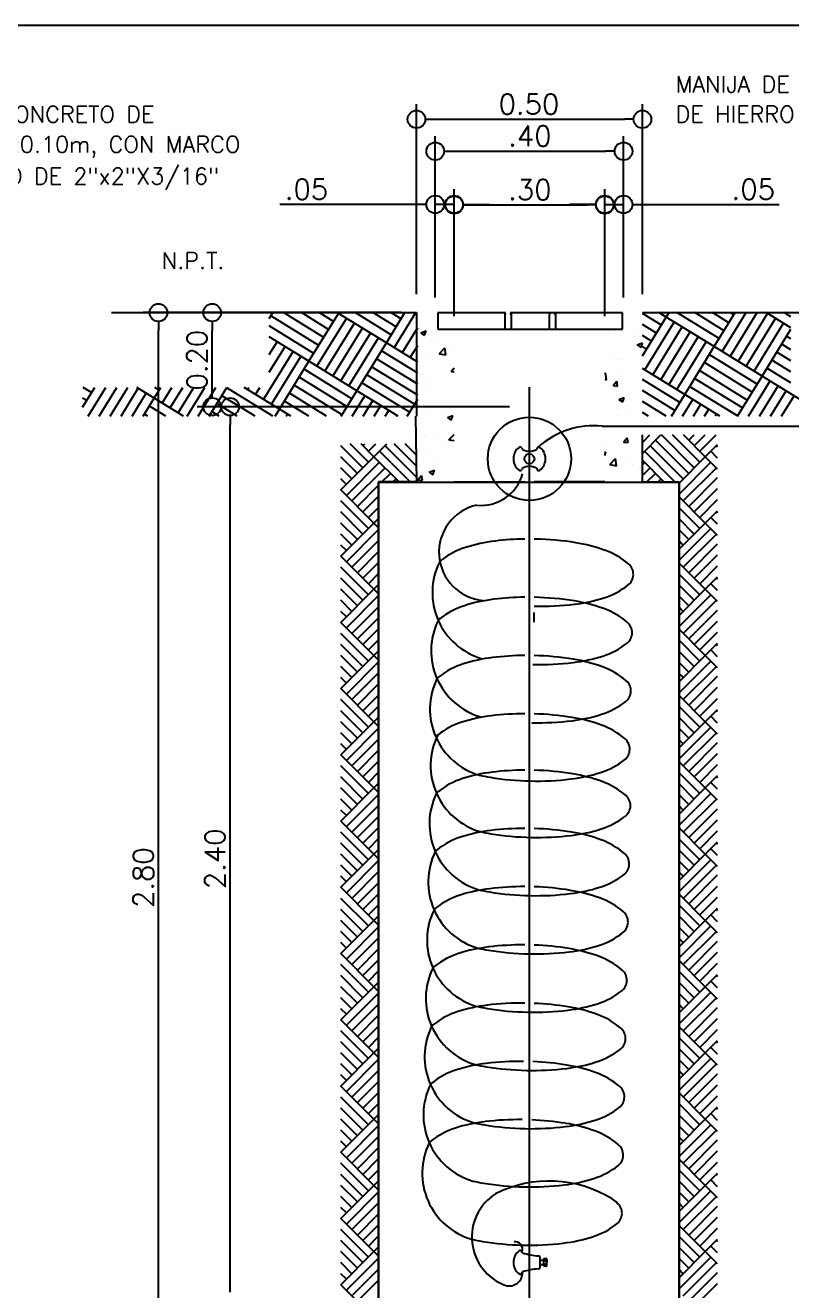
# Model space of a CAD drawing. Extents: x 876.5 to 905.5, y -313.4 to -291.
# Drawn here: x 890.74 to 893.78, y -305.86 to -300.85 of the extents above; entities that cross this region are included whole.
import ezdxf

# ---------------------------------------------------------------- set-up
doc = ezdxf.new("R2010")
doc.units = 0
doc.header["$LTSCALE"] = 0.01
doc.layers.get('0').update_dxf_attribs({"linetype": 'CONTINUOUS'})
doc.styles.add('ROMANS', font='romans.shx')
doc.styles.add('STYLE1', font='simplex.shx', dxfattribs={"height": 0.08})

msp = doc.modelspace()

# ---------------------------------------------------------------- linework, layer by layer
at = {"color": 7}
for p, q in [((887.6382, -300.8522), (899.9713, -300.8522)), ((892.2919, -301.9161), (892.2919, -301.1642)), ((893.1855, -301.9161), (893.1855, -301.1642)), ((892.3619, -301.2242), (893.1155, -301.2242)), ((892.3664, -301.9292), (892.3664, -301.2905)), ((893.111, -301.9292), (893.111, -301.2905)), ((892.4364, -301.3505), (893.041, -301.3505)), ((892.3664, -301.5029), (892.3664, -301.5011)), ((892.4409, -301.5029), (892.4409, -301.5011)), ((892.4409, -302.0036), (892.4409, -301.5029)), ((893.0366, -301.5029), (893.0366, -301.5011)), ((893.0366, -302.0036), (893.0366, -301.5029)), ((893.111, -301.5029), (893.111, -301.5011)), ((892.2964, -301.5611), (891.7513, -301.5611)), ((892.4409, -301.5611), (892.3664, -301.5611)), ((892.5109, -301.5611), (892.5809, -301.5611)), ((892.5109, -301.5629), (892.9666, -301.5629)), ((892.9666, -301.5611), (892.8966, -301.5611)), ((893.0366, -301.5611), (893.111, -301.5611)), ((893.181, -301.5611), (893.7261, -301.5611)), ((891.0862, -301.9892), (892.2919, -301.9892)), ((891.6479, -301.9892), (891.2114, -301.9892)), ((892.2319, -301.9892), (891.4242, -301.9892)), ((891.7095, -302.013), (891.7242, -301.9892)), ((891.9056, -302.1186), (891.7163, -302.0021)), ((891.9251, -302.0871), (891.766, -301.9892)), ((891.9445, -302.0555), (891.8367, -301.9892)), ((891.8668, -302.1818), (891.9834, -301.9924)), ((891.8984, -302.2012), (892.0149, -302.0118)), ((891.9639, -302.0239), (891.9074, -301.9892)), ((891.9834, -301.9924), (891.9781, -301.9892)), ((891.9834, -301.9924), (891.9853, -301.9892)), ((892.1728, -302.109), (891.9834, -301.9924)), ((892.1922, -302.0774), (892.0489, -301.9892)), ((892.2116, -302.0458), (892.1196, -301.9892)), ((892.1728, -302.109), (892.2465, -301.9892)), ((892.231, -302.0143), (892.1903, -301.9892)), ((892.2043, -302.1284), (892.29, -301.9892)), ((892.2919, -301.9892), (892.2919, -302.3987)), ((892.3763, -301.99), (892.3763, -302.0549)), ((892.6446, -301.99), (892.3763, -301.99)), ((892.6411, -301.99), (892.6411, -302.0549)), ((893.1062, -301.99), (892.6625, -301.99)), ((892.6659, -301.99), (892.6659, -302.0549)), ((892.8166, -301.99), (892.8166, -302.0549)), ((892.8414, -301.99), (892.8414, -302.0549)), ((893.1062, -302.0549), (893.1062, -301.99)), ((893.1855, -301.9892), (894.5304, -301.9892)), ((893.2606, -302.0386), (893.1855, -301.9924)), ((893.1855, -302.1607), (893.28, -302.0071)), ((893.195, -302.2159), (893.3116, -302.0265)), ((893.28, -302.0071), (893.251, -301.9892)), ((893.28, -302.0071), (893.291, -301.9892)), ((893.4694, -302.1236), (893.28, -302.0071)), ((893.4889, -302.0921), (893.3217, -301.9892)), ((893.5083, -302.0605), (893.3924, -301.9892)), ((893.5277, -302.0289), (893.4631, -301.9892)), ((893.4694, -302.1236), (893.5522, -301.9892)), ((893.501, -302.1431), (893.5957, -301.9892)), ((893.5326, -302.1625), (893.6392, -301.9892)), ((893.5471, -301.9974), (893.5338, -301.9892)), ((893.5641, -302.1819), (893.6807, -301.9925)), ((893.5957, -302.2013), (893.7123, -302.0119)), ((893.773, -302.0493), (893.6753, -301.9892)), ((893.773, -302.0058), (893.746, -301.9892)), ((891.2714, -306.3869), (891.2714, -302.0592)), ((891.4842, -302.2915), (891.4842, -302.0592)), ((891.8862, -302.1502), (891.7095, -302.0415)), ((891.9299, -302.2206), (892.0465, -302.0312)), ((891.9615, -302.2401), (892.0781, -302.0507)), ((891.993, -302.2595), (892.1096, -302.0701)), ((892.2359, -302.1478), (892.297, -302.0485)), ((892.3046, -302.0594), (892.3046, -302.0594)), ((892.3091, -302.0688), (892.3299, -302.0608)), ((892.3091, -302.0688), (892.3239, -302.0788)), ((892.3239, -302.0788), (892.3299, -302.0608)), ((892.3397, -302.0773), (892.3397, -302.0773)), ((892.3763, -302.0549), (893.1062, -302.0549)), ((893.0518, -302.0682), (893.0518, -302.0682)), ((893.0975, -302.074), (893.0975, -302.074)), ((893.1646, -302.0533), (893.1646, -302.0533)), ((893.2412, -302.0702), (893.1855, -302.0359)), ((893.2266, -302.2353), (893.3432, -302.0459)), ((893.2582, -302.2547), (893.3747, -302.0653)), ((893.6273, -302.2208), (893.7438, -302.0314)), ((893.6588, -302.2402), (893.773, -302.0548)), ((891.8668, -302.1818), (891.7095, -302.085)), ((891.7095, -302.1544), (891.7405, -302.1041)), ((891.7095, -302.2252), (891.7721, -302.1235)), ((892.0246, -302.2789), (892.1412, -302.0895)), ((892.0562, -302.2983), (892.1728, -302.109)), ((892.297, -302.1854), (892.1728, -302.109)), ((892.2674, -302.1672), (892.297, -302.1193)), ((892.3665, -302.0832), (892.3665, -302.0832)), ((892.3811, -302.1526), (892.4043, -302.1284)), ((892.4075, -302.1567), (892.4043, -302.1284)), ((892.4293, -302.1232), (892.4293, -302.1232)), ((893.1535, -302.0831), (893.1535, -302.0831)), ((893.1615, -302.1168), (893.1615, -302.1168)), ((893.1652, -302.1165), (893.1855, -302.1087)), ((893.1652, -302.1165), (893.18, -302.1265)), ((893.18, -302.1265), (893.1855, -302.1101)), ((893.2218, -302.1018), (893.1855, -302.0794)), ((893.2023, -302.1333), (893.1855, -302.123)), ((893.2897, -302.2742), (893.4063, -302.0848)), ((893.3213, -302.2936), (893.4379, -302.1042)), ((893.3529, -302.313), (893.4694, -302.1236)), ((893.6588, -302.2402), (893.4694, -302.1236)), ((893.773, -302.1364), (893.7365, -302.1139)), ((893.773, -302.0928), (893.756, -302.0824)), ((891.6871, -302.3323), (891.8037, -302.1429)), ((891.7187, -302.3517), (891.8352, -302.1623)), ((892.297, -302.2725), (892.1339, -302.1721)), ((892.297, -302.2289), (892.1533, -302.1405)), ((892.3008, -302.167), (892.3008, -302.167)), ((892.3361, -302.1764), (892.3361, -302.1764)), ((892.3811, -302.1526), (892.4075, -302.1567)), ((892.3874, -302.137), (892.3874, -302.137)), ((892.4136, -302.1522), (892.4136, -302.1522)), ((893.0653, -302.1501), (893.0653, -302.1501)), ((893.0862, -302.1708), (893.0862, -302.1708)), ((893.0939, -302.1732), (893.0939, -302.1732)), ((893.6394, -302.2718), (893.45, -302.1552)), ((893.773, -302.2234), (893.6977, -302.1771)), ((893.773, -302.1799), (893.7171, -302.1455)), ((891.7502, -302.3712), (891.8668, -302.1818)), ((892.0368, -302.3299), (891.8474, -302.2133)), ((892.0562, -302.2983), (891.8668, -302.1818)), ((892.297, -302.316), (892.1145, -302.2037)), ((892.4288, -302.222), (892.4409, -302.2075)), ((892.4288, -302.222), (892.4409, -302.223)), ((893.0366, -302.2306), (893.04, -302.227)), ((893.0433, -302.2553), (893.04, -302.227)), ((893.0936, -302.2172), (893.0936, -302.2172)), ((893.3529, -302.313), (893.1855, -302.21)), ((893.6005, -302.3349), (893.4112, -302.2183)), ((893.62, -302.3033), (893.4306, -302.1868)), ((893.773, -302.2669), (893.6783, -302.2086)), ((891.9979, -302.393), (891.8085, -302.2765)), ((892.0173, -302.3615), (891.8279, -302.2449)), ((892.265, -302.3834), (892.0756, -302.2668)), ((892.2844, -302.3518), (892.095, -302.2352)), ((892.3072, -302.2346), (892.3072, -302.2346)), ((892.3325, -302.2756), (892.3325, -302.2756)), ((892.3353, -302.2696), (892.3353, -302.2696)), ((893.0366, -302.2543), (893.0433, -302.2553)), ((893.0697, -302.278), (893.084, -302.2609)), ((893.0697, -302.278), (893.0875, -302.2796)), ((893.0875, -302.2796), (893.084, -302.2609)), ((893.0903, -302.2723), (893.0903, -302.2723)), ((893.1022, -302.2682), (893.1022, -302.2682)), ((893.3334, -302.3446), (893.1855, -302.2535)), ((893.5811, -302.3665), (893.3917, -302.2499)), ((893.5613, -302.3987), (893.6588, -302.2402)), ((893.6048, -302.3987), (893.6904, -302.2596)), ((893.6483, -302.3987), (893.722, -302.2791)), ((893.8482, -302.3568), (893.6588, -302.2402)), ((890.9716, -302.3633), (891.0196, -302.2853)), ((890.9877, -302.3371), (890.9716, -302.3272)), ((891.0072, -302.3055), (890.9743, -302.2853)), ((890.9934, -302.3987), (891.0631, -302.2853)), ((891.0369, -302.3987), (891.1067, -302.2853)), ((891.0804, -302.3987), (891.1502, -302.2853)), ((891.1239, -302.3987), (891.1917, -302.2886)), ((891.1675, -302.3987), (891.2233, -302.308)), ((891.2549, -302.3274), (891.1865, -302.2853)), ((891.211, -302.3987), (891.2549, -302.3274)), ((891.2549, -302.3274), (891.2808, -302.2853)), ((891.3707, -302.3987), (891.2549, -302.3274)), ((891.2743, -302.2959), (891.2572, -302.2853)), ((891.2864, -302.3469), (891.3243, -302.2853)), ((891.318, -302.3663), (891.3678, -302.2853)), ((891.3496, -302.3857), (891.4113, -302.2853)), ((891.3851, -302.3987), (891.4549, -302.2853)), ((891.4286, -302.3987), (891.4984, -302.2853)), ((891.4721, -302.3987), (891.5419, -302.2853)), ((891.6535, -302.3987), (891.522, -302.3177)), ((891.7243, -302.3987), (891.5414, -302.2862)), ((891.7502, -302.3712), (891.6108, -302.2853)), ((891.624, -302.2935), (891.629, -302.2853)), ((891.6555, -302.3129), (891.6725, -302.2853)), ((891.9364, -302.3987), (891.7891, -302.308)), ((891.9944, -302.3987), (892.0562, -302.2983)), ((892.0379, -302.3987), (892.0877, -302.3178)), ((892.2192, -302.3987), (892.0562, -302.2983)), ((892.7387, -306.0138), (892.7387, -302.2836)), ((893.0927, -302.3325), (893.1136, -302.3244)), ((893.1075, -302.3424), (893.1136, -302.3244)), ((893.314, -302.3762), (893.1855, -302.2971)), ((893.3001, -302.3987), (893.3529, -302.313)), ((893.4921, -302.3987), (893.3529, -302.313)), ((893.5617, -302.398), (893.3723, -302.2815)), ((893.6918, -302.3987), (893.7535, -302.2985)), ((893.7354, -302.3987), (893.7851, -302.3179)), ((891.3, -302.3987), (891.2354, -302.359)), ((891.4948, -302.3615), (891.4242, -302.3615)), ((892.6601, -302.3615), (891.4948, -302.3615)), ((891.5828, -302.3987), (891.5025, -302.3493)), ((891.7333, -302.3987), (891.7502, -302.3712)), ((891.795, -302.3987), (891.7502, -302.3712)), ((891.8657, -302.3987), (891.7696, -302.3396)), ((892.0815, -302.3987), (892.1193, -302.3372)), ((892.125, -302.3987), (892.1509, -302.3566)), ((892.1685, -302.3987), (892.1824, -302.3761)), ((892.2555, -302.3987), (892.297, -302.3314)), ((892.3289, -302.3747), (892.3289, -302.3747)), ((892.3988, -302.3364), (892.3988, -302.3364)), ((893.0867, -302.3715), (893.0867, -302.3715)), ((893.0927, -302.3325), (893.1075, -302.3424)), ((893.2799, -302.3987), (893.1855, -302.3406)), ((893.3436, -302.3987), (893.3844, -302.3325)), ((893.3872, -302.3987), (893.416, -302.3519)), ((893.4307, -302.3987), (893.4476, -302.3713)), ((891.2293, -302.3987), (891.216, -302.3906)), ((891.5121, -302.3987), (891.4831, -302.3809)), ((891.7768, -302.3987), (891.7818, -302.3906)), ((892.212, -302.3987), (892.214, -302.3955)), ((892.2885, -302.3987), (892.2919, -302.6593)), ((892.312, -302.4268), (892.312, -302.4268)), ((892.4082, -302.3935), (892.4082, -302.3935)), ((892.4144, -302.4047), (892.4353, -302.3967)), ((892.4144, -302.4047), (892.4292, -302.4147)), ((892.4292, -302.4147), (892.4352, -302.3967)), ((893.0813, -302.3949), (893.0813, -302.3949)), ((893.1176, -302.381), (893.1176, -302.381)), ((893.2092, -302.3987), (893.1855, -302.3841)), ((893.4742, -302.3987), (893.4791, -302.3907)), ((891.5548, -305.8657), (891.5548, -302.4315)), ((892.3252, -302.4739), (892.3252, -302.4739)), ((892.4205, -302.492), (892.4409, -302.4709)), ((893.0264, -302.4381), (895.2232, -302.4381)), ((893.1855, -302.6593), (893.1855, -302.4732)), ((893.1855, -302.5463), (893.2586, -302.4732)), ((893.1855, -302.5026), (893.2149, -302.4732)), ((893.3906, -302.6033), (893.2605, -302.4732)), ((893.4125, -302.5814), (893.3042, -302.4732)), ((893.4343, -302.5596), (893.3479, -302.4732)), ((893.3688, -302.4941), (893.3897, -302.4732)), ((893.3906, -302.5159), (893.4334, -302.4732)), ((893.4125, -302.5378), (893.477, -302.4732)), ((892.0802, -302.6033), (891.9928, -302.5159)), ((892.102, -302.5814), (892.0291, -302.5085)), ((892.1238, -302.5596), (892.0727, -302.5085)), ((892.0802, -302.5159), (892.0876, -302.5085)), ((892.102, -302.5378), (892.1313, -302.5085)), ((892.1238, -302.5596), (892.1749, -302.5085)), ((892.2919, -302.6403), (892.1675, -302.5159)), ((892.2919, -302.5967), (892.2038, -302.5085)), ((892.2919, -302.553), (892.2475, -302.5085)), ((892.2919, -302.5093), (892.2911, -302.5085)), ((892.3667, -302.4798), (892.3667, -302.4798)), ((892.3865, -302.5142), (892.3865, -302.5142)), ((892.4205, -302.492), (892.4409, -302.4952)), ((892.7086, -302.5249), (892.7113, -302.5303)), ((892.7688, -302.5249), (892.7661, -302.5303)), ((893.0393, -302.4984), (893.0393, -302.4984)), ((893.111, -302.5021), (893.1253, -302.485)), ((893.111, -302.5021), (893.1288, -302.5036)), ((893.1138, -302.4886), (893.1138, -302.4886)), ((893.1288, -302.5036), (893.1253, -302.485)), ((893.3469, -302.647), (893.2159, -302.5159)), ((893.3688, -302.6251), (893.2377, -302.4941)), ((893.4343, -302.5596), (893.4831, -302.5108)), ((893.4831, -302.521), (893.478, -302.5159)), ((892.0583, -302.6251), (891.9928, -302.5596)), ((891.9928, -302.6906), (892.1238, -302.5596)), ((892.2236, -302.6593), (892.1238, -302.5596)), ((892.2673, -302.6593), (892.1457, -302.5378)), ((892.3216, -302.573), (892.3216, -302.573)), ((892.3489, -302.5449), (892.3489, -302.5449)), ((893.0366, -302.5422), (893.0411, -302.5404)), ((893.0366, -302.5539), (893.0411, -302.5404)), ((893.0563, -302.5906), (893.0795, -302.5665)), ((893.0794, -302.5698), (893.0794, -302.5698)), ((893.0828, -302.5947), (893.0795, -302.5665)), ((893.1439, -302.5785), (893.1439, -302.5785)), ((893.272, -302.6594), (893.1855, -302.5729)), ((893.3157, -302.6594), (893.1941, -302.5378)), ((893.3306, -302.6633), (893.4343, -302.5596)), ((893.4831, -302.6084), (893.4343, -302.5596)), ((893.4831, -302.5647), (893.4561, -302.5378)), ((892.0365, -302.647), (891.9928, -302.6033)), ((892.0146, -302.7125), (892.1457, -302.5814)), ((892.0365, -302.7343), (892.1675, -302.6033)), ((892.1551, -302.6593), (892.1894, -302.6251)), ((892.3419, -302.6206), (892.3628, -302.6126)), ((892.3419, -302.6206), (892.3567, -302.6306)), ((892.3567, -302.6306), (892.3628, -302.6126)), ((892.3629, -302.5875), (892.3629, -302.5875)), ((892.7113, -302.6047), (892.7086, -302.6101)), ((892.7661, -302.6047), (892.7688, -302.6101)), ((893.0563, -302.5906), (893.0828, -302.5947)), ((893.0927, -302.5943), (893.0927, -302.5943)), ((893.1483, -302.5913), (893.1483, -302.5913)), ((893.1855, -302.59), (893.1941, -302.5814)), ((893.1855, -302.6337), (893.2159, -302.6033)), ((893.2035, -302.6593), (893.2377, -302.6251)), ((893.3306, -302.707), (893.4561, -302.5814)), ((893.3469, -302.7343), (893.478, -302.6033)), ((892.0146, -302.6688), (891.9928, -302.647)), ((892.0583, -302.7562), (892.1423, -302.6722)), ((892.1423, -302.6593), (892.1423, -306.4569)), ((892.2919, -302.6593), (892.1423, -302.6593)), ((892.1423, -306.4569), (892.1423, -302.6594)), ((892.1423, -302.6594), (893.3306, -302.6594)), ((892.1988, -302.6593), (892.2112, -302.647)), ((892.2862, -302.6593), (892.2919, -302.6536)), ((892.2978, -302.6514), (892.3121, -302.6342)), ((892.2978, -302.6514), (892.3156, -302.6529)), ((892.3156, -302.6529), (892.3121, -302.6342)), ((892.4409, -302.6593), (892.7201, -302.6593)), ((893.0366, -302.6593), (892.7573, -302.6593)), ((893.3306, -302.6594), (893.1855, -302.6593)), ((893.2472, -302.6594), (893.2596, -302.647)), ((893.3306, -306.4569), (893.3306, -302.6594)), ((893.3306, -302.6594), (893.3306, -306.4569)), ((893.3688, -302.7562), (893.4831, -302.6418)), ((891.9928, -302.6906), (891.9928, -302.6906)), ((892.1238, -302.8217), (891.9928, -302.6906)), ((891.9928, -302.6906), (891.9928, -302.6906)), ((892.0802, -302.778), (892.1423, -302.7159)), ((893.4343, -302.8217), (893.3306, -302.718)), ((893.3906, -302.778), (893.4831, -302.6855)), ((893.4125, -302.7998), (893.4831, -302.7292)), ((892.102, -302.8435), (891.9928, -302.7343)), ((892.0802, -302.8654), (891.9928, -302.778)), ((892.102, -302.7998), (892.1423, -302.7596)), ((893.4125, -302.8435), (893.3306, -302.7617)), ((893.4343, -302.8217), (893.4831, -302.7729)), ((893.4831, -302.7831), (893.478, -302.778)), ((892.0583, -302.8872), (891.9928, -302.8217)), ((891.9928, -302.9527), (892.1238, -302.8217)), ((892.1238, -302.8217), (892.1423, -302.8032)), ((892.1423, -302.8401), (892.1238, -302.8217)), ((893.3906, -302.8654), (893.3306, -302.8053)), ((893.3306, -302.9254), (893.4343, -302.8217)), ((893.4831, -302.8705), (893.4343, -302.8217)), ((893.4831, -302.8268), (893.4561, -302.7998)), ((892.0365, -302.9091), (891.9928, -302.8654)), ((892.0146, -302.9746), (892.1423, -302.8469)), ((893.3306, -302.9691), (893.4561, -302.8435)), ((893.3688, -302.8872), (893.3306, -302.849)), ((893.3469, -302.9964), (893.478, -302.8654)), ((892.0146, -302.9309), (891.9928, -302.909)), ((892.0365, -302.9964), (892.1423, -302.8906)), ((893.3469, -302.9091), (893.3306, -302.8927)), ((893.3688, -303.0183), (893.4831, -302.9039)), ((891.9928, -302.9527), (891.9928, -302.9527)), ((892.1238, -303.0838), (891.9928, -302.9527)), ((891.9928, -302.9527), (891.9928, -302.9527)), ((892.0583, -303.0183), (892.1423, -302.9343)), ((892.0802, -303.0401), (892.1423, -302.978)), ((893.4343, -303.0838), (893.3306, -302.9801)), ((893.3906, -303.0401), (893.4831, -302.9476)), ((892.102, -303.1056), (891.9928, -302.9964)), ((892.102, -303.0619), (892.1423, -303.0217)), ((893.4125, -303.1056), (893.3306, -303.0237)), ((893.4125, -303.0619), (893.4831, -302.9913)), ((892.0802, -303.1275), (891.9928, -303.0401)), ((892.1238, -303.0838), (892.1423, -303.0653)), ((893.3906, -303.1275), (893.3306, -303.0674)), ((893.4343, -303.0838), (893.4831, -303.035)), ((893.4831, -303.0889), (893.4561, -303.0619)), ((893.4831, -303.0452), (893.478, -303.0401)), ((892.0583, -303.1493), (891.9928, -303.0838)), ((891.9928, -303.2148), (892.1238, -303.0838)), ((892.0365, -303.1711), (891.9928, -303.1275)), ((892.0146, -303.2367), (892.1423, -303.109)), ((892.1423, -303.1022), (892.1238, -303.0838)), ((893.3306, -303.1875), (893.4343, -303.0838)), ((893.3306, -303.2312), (893.4561, -303.1056)), ((893.3688, -303.1493), (893.3306, -303.1111)), ((893.3469, -303.2585), (893.478, -303.1275)), ((893.4831, -303.1326), (893.4343, -303.0838)), ((892.0146, -303.193), (891.9928, -303.1711)), ((892.0365, -303.2585), (892.1423, -303.1527)), ((892.7573, -303.2134), (892.7573, -303.1762)), ((893.3469, -303.1711), (893.3306, -303.1548)), ((893.3688, -303.2804), (893.4831, -303.166)), ((891.9928, -303.2148), (891.9928, -303.2148)), ((892.1238, -303.3459), (891.9928, -303.2148)), ((891.9928, -303.2148), (891.9928, -303.2148)), ((892.0583, -303.2804), (892.1423, -303.1964)), ((893.3906, -303.3022), (893.4831, -303.2097)), ((892.102, -303.3677), (891.9928, -303.2585)), ((892.0802, -303.3022), (892.1423, -303.2401)), ((893.4343, -303.3459), (893.3306, -303.2422)), ((893.4125, -303.324), (893.4831, -303.2534)), ((892.0802, -303.3896), (891.9928, -303.3022)), ((892.102, -303.324), (892.1423, -303.2838)), ((892.1238, -303.3459), (892.1423, -303.3274)), ((893.4125, -303.3677), (893.3306, -303.2858)), ((893.3906, -303.3896), (893.3306, -303.3295)), ((893.4343, -303.3459), (893.4831, -303.2971)), ((893.4831, -303.351), (893.4561, -303.324)), ((893.4831, -303.3073), (893.478, -303.3022)), ((892.0583, -303.4114), (891.9928, -303.3459)), ((891.9928, -303.4769), (892.1238, -303.3459)), ((892.0146, -303.4988), (892.1423, -303.3711)), ((892.1423, -303.3643), (892.1238, -303.3459)), ((893.3306, -303.4496), (893.4343, -303.3459)), ((893.3306, -303.4933), (893.4561, -303.3677)), ((893.3688, -303.4114), (893.3306, -303.3732)), ((893.4831, -303.3947), (893.4343, -303.3459)), ((892.0365, -303.4332), (891.9928, -303.3896)), ((892.0365, -303.5206), (892.1423, -303.4148)), ((893.3469, -303.4332), (893.3306, -303.4169)), ((893.3469, -303.5206), (893.478, -303.3896)), ((893.3688, -303.5424), (893.4831, -303.4281)), ((892.0146, -303.4551), (891.9928, -303.4332)), ((891.9928, -303.4769), (891.9928, -303.4769)), ((892.1238, -303.608), (891.9928, -303.4769)), ((891.9928, -303.4769), (891.9928, -303.4769)), ((892.0583, -303.5424), (892.1423, -303.4585)), ((893.3906, -303.5643), (893.4831, -303.4718)), ((892.102, -303.6298), (891.9928, -303.5206)), ((892.0802, -303.5643), (892.1423, -303.5022)), ((893.4343, -303.608), (893.3306, -303.5042)), ((893.4125, -303.5861), (893.4831, -303.5155)), ((892.0802, -303.6516), (891.9928, -303.5643)), ((892.102, -303.5861), (892.1423, -303.5458)), ((893.4125, -303.6298), (893.3306, -303.5479)), ((893.4343, -303.608), (893.4831, -303.5592)), ((893.4831, -303.5694), (893.478, -303.5643)), ((892.0583, -303.6735), (891.9928, -303.608)), ((891.9928, -303.739), (892.1238, -303.608)), ((892.1238, -303.608), (892.1423, -303.5895)), ((892.1423, -303.6264), (892.1238, -303.608)), ((893.3906, -303.6516), (893.3306, -303.5916)), ((893.3306, -303.7117), (893.4343, -303.608)), ((893.3306, -303.7554), (893.4561, -303.6298)), ((893.4831, -303.6568), (893.4343, -303.608)), ((893.4831, -303.6131), (893.4561, -303.5861)), ((892.0365, -303.6953), (891.9928, -303.6516)), ((892.0146, -303.7609), (892.1423, -303.6332)), ((892.0365, -303.7827), (892.1423, -303.6769)), ((893.3688, -303.6735), (893.3306, -303.6353)), ((893.3469, -303.6953), (893.3306, -303.679)), ((893.3469, -303.7827), (893.478, -303.6516)), ((892.0146, -303.7172), (891.9928, -303.6953)), ((892.0583, -303.8045), (892.1423, -303.7206)), ((893.3688, -303.8045), (893.4831, -303.6902)), ((891.9928, -303.739), (891.9928, -303.739)), ((892.1238, -303.8701), (891.9928, -303.739)), ((891.9928, -303.739), (891.9928, -303.739)), ((892.0802, -303.8264), (892.1423, -303.7643)), ((893.4343, -303.8701), (893.3306, -303.7663)), ((893.3906, -303.8264), (893.4831, -303.7339)), ((893.4125, -303.8482), (893.4831, -303.7776)), ((892.102, -303.8919), (891.9928, -303.7827)), ((892.0802, -303.9137), (891.9928, -303.8264)), ((892.102, -303.8482), (892.1423, -303.8079)), ((893.4125, -303.8919), (893.3306, -303.81)), ((893.4343, -303.8701), (893.4831, -303.8212)), ((893.4831, -303.8315), (893.478, -303.8264)), ((892.0583, -303.9356), (891.9928, -303.8701)), ((891.9928, -304.0011), (892.1238, -303.8701)), ((892.1238, -303.8701), (892.1423, -303.8516)), ((892.1423, -303.8885), (892.1238, -303.8701)), ((893.3906, -303.9137), (893.3306, -303.8537)), ((893.3306, -303.9738), (893.4343, -303.8701)), ((893.4831, -303.9189), (893.4343, -303.8701)), ((893.4831, -303.8752), (893.4561, -303.8482)), ((892.0365, -303.9574), (891.9928, -303.9137)), ((892.0146, -304.0229), (892.1423, -303.8953)), ((893.3306, -304.0175), (893.4561, -303.8919)), ((893.3688, -303.9356), (893.3306, -303.8974)), ((893.3469, -304.0448), (893.478, -303.9137)), ((892.0146, -303.9793), (891.9928, -303.9574)), ((892.0365, -304.0448), (892.1423, -303.939)), ((893.3469, -303.9574), (893.3306, -303.9411)), ((893.3688, -304.0666), (893.4831, -303.9523)), ((891.9928, -304.0011), (891.9928, -304.0011)), ((892.1238, -304.1322), (891.9928, -304.0011)), ((891.9928, -304.0011), (891.9928, -304.0011)), ((892.0583, -304.0666), (892.1423, -303.9827)), ((892.0802, -304.0885), (892.1423, -304.0263)), ((893.4343, -304.1322), (893.3306, -304.0284)), ((893.3906, -304.0885), (893.4831, -303.996)), ((892.102, -304.154), (891.9928, -304.0448)), ((892.102, -304.1103), (892.1423, -304.07)), ((893.4125, -304.154), (893.3306, -304.0721)), ((893.4125, -304.1103), (893.4831, -304.0397)), ((892.0802, -304.1758), (891.9928, -304.0885)), ((892.1238, -304.1322), (892.1423, -304.1137)), ((893.3906, -304.1758), (893.3306, -304.1158)), ((893.4343, -304.1322), (893.4831, -304.0833)), ((893.4831, -304.1373), (893.4561, -304.1103)), ((893.4831, -304.0936), (893.478, -304.0885)), ((892.0583, -304.1977), (891.9928, -304.1321)), ((891.9928, -304.2632), (892.1238, -304.1322)), ((892.0365, -304.2195), (891.9928, -304.1758)), ((892.0146, -304.285), (892.1423, -304.1574)), ((892.1423, -304.1506), (892.1238, -304.1322)), ((893.3306, -304.2359), (893.4343, -304.1322)), ((893.3306, -304.2796), (893.4561, -304.154)), ((893.3688, -304.1977), (893.3306, -304.1595)), ((893.3469, -304.3069), (893.478, -304.1758)), ((893.4831, -304.181), (893.4343, -304.1322)), ((892.0146, -304.2414), (891.9928, -304.2195)), ((892.0365, -304.3069), (892.1423, -304.2011)), ((893.3469, -304.2195), (893.3306, -304.2032)), ((893.3688, -304.3287), (893.4831, -304.2144)), ((891.9928, -304.2632), (891.9928, -304.2632)), ((892.1238, -304.3942), (891.9928, -304.2632)), ((891.9928, -304.2632), (891.9928, -304.2632)), ((892.0583, -304.3287), (892.1423, -304.2448)), ((893.3906, -304.3506), (893.4831, -304.2581)), ((892.102, -304.4161), (891.9928, -304.3069)), ((892.0802, -304.3506), (892.1423, -304.2884)), ((893.4343, -304.3942), (893.3306, -304.2905)), ((893.4125, -304.3724), (893.4831, -304.3018)), ((892.0802, -304.4379), (891.9928, -304.3506)), ((892.102, -304.3724), (892.1423, -304.3321)), ((892.1238, -304.3942), (892.1423, -304.3758)), ((893.4125, -304.4161), (893.3306, -304.3342)), ((893.3906, -304.4379), (893.3306, -304.3779)), ((893.4343, -304.3942), (893.4831, -304.3454)), ((893.4831, -304.3994), (893.4561, -304.3724)), ((893.4831, -304.3557), (893.478, -304.3506)), ((892.0583, -304.4598), (891.9928, -304.3942)), ((891.9928, -304.5253), (892.1238, -304.3942)), ((892.0146, -304.5471), (892.1423, -304.4195)), ((892.1423, -304.4127), (892.1238, -304.3942)), ((893.3306, -304.498), (893.4343, -304.3942)), ((893.3306, -304.5416), (893.4561, -304.4161)), ((893.3688, -304.4598), (893.3306, -304.4216)), ((893.4831, -304.4431), (893.4343, -304.3942)), ((892.0365, -304.4816), (891.9928, -304.4379)), ((892.0146, -304.5035), (891.9928, -304.4816)), ((892.0365, -304.569), (892.1423, -304.4632)), ((893.3469, -304.4816), (893.3306, -304.4653)), ((893.3469, -304.569), (893.478, -304.4379)), ((893.3688, -304.5908), (893.4831, -304.4765)), ((891.9928, -304.5253), (891.9928, -304.5253)), ((892.1238, -304.6563), (891.9928, -304.5253)), ((891.9928, -304.5253), (891.9928, -304.5253)), ((892.0583, -304.5908), (892.1423, -304.5069)), ((893.3906, -304.6127), (893.4831, -304.5202)), ((892.102, -304.6782), (891.9928, -304.569)), ((892.0802, -304.6127), (892.1423, -304.5505)), ((893.4343, -304.6563), (893.3306, -304.5526)), ((893.4125, -304.6345), (893.4831, -304.5638)), ((892.0802, -304.7), (891.9928, -304.6127)), ((892.102, -304.6345), (892.1423, -304.5942)), ((893.4125, -304.6782), (893.3306, -304.5963)), ((893.4343, -304.6563), (893.4831, -304.6075)), ((893.4831, -304.6178), (893.478, -304.6127)), ((892.0583, -304.7219), (891.9928, -304.6563)), ((891.9928, -304.7874), (892.1238, -304.6563)), ((892.0146, -304.8092), (892.1423, -304.6816)), ((892.1238, -304.6563), (892.1423, -304.6379)), ((892.1423, -304.6748), (892.1238, -304.6563)), ((893.3906, -304.7), (893.3306, -304.64)), ((893.3306, -304.7601), (893.4343, -304.6563)), ((893.3306, -304.8037), (893.4561, -304.6782)), ((893.4831, -304.7052), (893.4343, -304.6563)), ((893.4831, -304.6615), (893.4561, -304.6345)), ((892.0365, -304.7437), (891.9928, -304.7)), ((892.0365, -304.8311), (892.1423, -304.7253)), ((893.3688, -304.7219), (893.3306, -304.6837)), ((893.3469, -304.7437), (893.3306, -304.7274)), ((893.3469, -304.8311), (893.478, -304.7)), ((892.0146, -304.7655), (891.9928, -304.7437)), ((892.0583, -304.8529), (892.1423, -304.7689)), ((893.3688, -304.8529), (893.4831, -304.7386)), ((893.3906, -304.8748), (893.4831, -304.7823)), ((891.9928, -304.7874), (891.9928, -304.7874)), ((892.1238, -304.9184), (891.9928, -304.7874)), ((891.9928, -304.7874), (891.9928, -304.7874)), ((892.102, -304.9403), (891.9928, -304.8311)), ((892.0802, -304.8748), (892.1423, -304.8126)), ((893.4343, -304.9184), (893.3306, -304.8147)), ((893.4125, -304.8966), (893.4831, -304.8259)), ((892.0802, -304.9621), (891.9928, -304.8747)), ((892.102, -304.8966), (892.1423, -304.8563)), ((893.4125, -304.9403), (893.3306, -304.8584)), ((893.4343, -304.9184), (893.4831, -304.8696)), ((893.4831, -304.8799), (893.478, -304.8748)), ((892.0583, -304.984), (891.9928, -304.9184)), ((891.9928, -305.0495), (892.1238, -304.9184)), ((892.1238, -304.9184), (892.1423, -304.9)), ((892.1423, -304.9369), (892.1238, -304.9184)), ((893.3906, -304.9621), (893.3306, -304.9021)), ((893.3306, -305.0222), (893.4343, -304.9184)), ((893.4831, -304.9672), (893.4343, -304.9184)), ((893.4831, -304.9236), (893.4561, -304.8966)), ((892.0365, -305.0058), (891.9928, -304.9621)), ((892.0146, -305.0713), (892.1423, -304.9437)), ((893.3306, -305.0658), (893.4561, -304.9403)), ((893.3688, -304.984), (893.3306, -304.9458)), ((893.3469, -305.0932), (893.478, -304.9621)), ((892.0146, -305.0276), (891.9928, -305.0058)), ((892.0365, -305.0932), (892.1423, -304.9874)), ((892.0583, -305.115), (892.1423, -305.031)), ((893.3469, -305.0058), (893.3306, -304.9894)), ((893.3688, -305.115), (893.4831, -305.0007)), ((891.9928, -305.0495), (891.9928, -305.0495)), ((892.1238, -305.1805), (891.9928, -305.0495)), ((891.9928, -305.0495), (891.9928, -305.0495)), ((892.0802, -305.1368), (892.1423, -305.0747)), ((893.4343, -305.1805), (893.3306, -305.0768)), ((893.3906, -305.1368), (893.4831, -305.0443)), ((892.102, -305.2024), (891.9928, -305.0932)), ((892.102, -305.1587), (892.1423, -305.1184)), ((893.4125, -305.2024), (893.3306, -305.1205)), ((893.4125, -305.1587), (893.4831, -305.088)), ((893.4343, -305.1805), (893.4831, -305.1317)), ((892.0802, -305.2242), (891.9928, -305.1368)), ((892.0583, -305.2461), (891.9928, -305.1805)), ((891.9928, -305.3116), (892.1238, -305.1805)), ((892.1238, -305.1805), (892.1423, -305.1621)), ((892.1423, -305.199), (892.1238, -305.1805)), ((893.3906, -305.2242), (893.3306, -305.1642)), ((893.3306, -305.2842), (893.4343, -305.1805)), ((893.4831, -305.2293), (893.4343, -305.1805)), ((893.4831, -305.1857), (893.4561, -305.1587)), ((893.4831, -305.142), (893.478, -305.1368)), ((892.0365, -305.2679), (891.9928, -305.2242)), ((892.0146, -305.3334), (892.1423, -305.2058)), ((893.3306, -305.3279), (893.4561, -305.2024)), ((893.3688, -305.2461), (893.3306, -305.2079)), ((893.3469, -305.3553), (893.478, -305.2242)), ((892.0146, -305.2897), (891.9928, -305.2679)), ((892.0365, -305.3553), (892.1423, -305.2495)), ((893.3469, -305.2679), (893.3306, -305.2515)), ((893.3688, -305.3771), (893.4831, -305.2628)), ((891.9928, -305.3116), (891.9928, -305.3116)), ((892.1238, -305.4426), (891.9928, -305.3116)), ((891.9928, -305.3116), (891.9928, -305.3116)), ((892.0583, -305.3771), (892.1423, -305.2931)), ((893.3906, -305.3989), (893.4831, -305.3064)), ((892.102, -305.4645), (891.9928, -305.3553)), ((892.0802, -305.3989), (892.1423, -305.3368)), ((892.102, -305.4208), (892.1423, -305.3805)), ((893.4343, -305.4426), (893.3306, -305.3389)), ((893.4125, -305.4645), (893.3306, -305.3826)), ((893.4125, -305.4208), (893.4831, -305.3501)), ((892.0802, -305.4863), (891.9928, -305.3989)), ((892.1238, -305.4426), (892.1423, -305.4242)), ((893.3906, -305.4863), (893.3306, -305.4263)), ((893.4343, -305.4426), (893.4831, -305.3938)), ((893.4831, -305.4478), (893.4561, -305.4208)), ((893.4831, -305.4041), (893.478, -305.3989)), ((892.0583, -305.5081), (891.9928, -305.4426)), ((891.9928, -305.5737), (892.1238, -305.4426)), ((892.0146, -305.5955), (892.1423, -305.4679)), ((892.1423, -305.4611), (892.1238, -305.4426)), ((893.3306, -305.5463), (893.4343, -305.4426)), ((893.3306, -305.59), (893.4561, -305.4645)), ((893.3688, -305.5081), (893.3306, -305.47)), ((893.4831, -305.4914), (893.4343, -305.4426)), ((892.0365, -305.53), (891.9928, -305.4863)), ((892.0146, -305.5518), (891.9928, -305.53)), ((892.0365, -305.6174), (892.1423, -305.5115)), ((893.3469, -305.53), (893.3306, -305.5136)), ((893.3469, -305.6174), (893.478, -305.4863)), ((893.3688, -305.6392), (893.4831, -305.5249)), ((891.9928, -305.5737), (891.9928, -305.5737)), ((892.1238, -305.7047), (891.9928, -305.5737)), ((891.9928, -305.5737), (891.9928, -305.5737)), ((892.0583, -305.6392), (892.1423, -305.5552)), ((893.3906, -305.661), (893.4831, -305.5685)), ((892.102, -305.7266), (891.9928, -305.6173)), ((892.0802, -305.661), (892.1423, -305.5989)), ((893.4343, -305.7047), (893.3306, -305.601)), ((893.4125, -305.6829), (893.4831, -305.6122)), ((892.0802, -305.7484), (891.9928, -305.661)), ((892.102, -305.6829), (892.1423, -305.6426)), ((893.4125, -305.7266), (893.3306, -305.6447)), ((893.4343, -305.7047), (893.4831, -305.6559)), ((893.4831, -305.7098), (893.4561, -305.6829)), ((893.4831, -305.6662), (893.478, -305.661)), ((892.0583, -305.7702), (891.9928, -305.7047)), ((891.9928, -305.8358), (892.1238, -305.7047)), ((892.0146, -305.8576), (892.1423, -305.73)), ((892.1238, -305.7047), (892.1423, -305.6863)), ((892.1423, -305.7232), (892.1238, -305.7047)), ((892.7113, -305.7101), (892.7086, -305.7047)), ((892.7811, -305.7473), (892.7811, -305.7293)), ((892.795, -305.7473), (892.795, -305.7323)), ((892.795, -305.7323), (892.8042, -305.7323)), ((893.3906, -305.7484), (893.3306, -305.6884)), ((893.3306, -305.8084), (893.4343, -305.7047)), ((893.3306, -305.8521), (893.4561, -305.7266)), ((893.3688, -305.7702), (893.3306, -305.732)), ((893.4831, -305.7535), (893.4343, -305.7047)), ((892.0365, -305.7921), (891.9928, -305.7484)), ((892.0365, -305.8794), (892.1423, -305.7736)), ((892.7811, -305.7653), (892.7811, -305.7473)), ((892.7812, -305.7389), (892.795, -305.7389)), ((892.7812, -305.7389), (892.795, -305.7389)), ((892.7812, -305.7557), (892.795, -305.7557)), ((892.7812, -305.7557), (892.795, -305.7557)), ((892.795, -305.7402), (892.8037, -305.7402)), ((892.795, -305.7623), (892.795, -305.7473)), ((892.795, -305.7544), (892.8037, -305.7544)), ((892.8042, -305.7623), (892.795, -305.7623)), ((892.8079, -305.7362), (892.8079, -305.7473)), ((892.8079, -305.7362), (892.8079, -305.7473)), ((892.8079, -305.7584), (892.8079, -305.7473)), ((892.8079, -305.7584), (892.8079, -305.7473)), ((893.3469, -305.7921), (893.3306, -305.7757)), ((893.3469, -305.8794), (893.478, -305.7484)), ((892.0146, -305.8139), (891.9928, -305.7921)), ((892.0583, -305.9013), (892.1423, -305.8173)), ((892.7086, -305.7899), (892.7113, -305.7845)), ((893.3688, -305.9013), (893.4831, -305.7869)), ((893.3906, -305.9231), (893.4831, -305.8306)), ((891.9928, -305.8358), (891.9928, -305.8358)), ((892.1238, -305.9668), (891.9928, -305.8358)), ((891.9928, -305.8358), (891.9928, -305.8358))]:
    msp.add_line(p, q, dxfattribs=at)
at = {"color": 7, "lineweight": -2}
for p, q in [((892.3269, -301.2242), (892.3619, -301.2242)), ((893.1505, -301.2242), (893.1155, -301.2242)), ((892.4014, -301.3505), (892.4364, -301.3505)), ((893.076, -301.3505), (893.041, -301.3505)), ((892.3314, -301.5611), (892.2964, -301.5611)), ((892.4759, -301.5611), (892.5109, -301.5611)), ((892.4759, -301.5629), (892.5109, -301.5629)), ((893.0016, -301.5611), (892.9666, -301.5611)), ((893.0016, -301.5629), (892.9666, -301.5629)), ((893.146, -301.5611), (893.181, -301.5611)), ((891.2714, -302.0242), (891.2714, -302.0592)), ((891.4842, -302.0242), (891.4842, -302.0592)), ((891.4842, -302.3265), (891.4842, -302.2915)), ((891.5548, -302.3965), (891.5548, -302.4315))]:
    msp.add_line(p, q, dxfattribs=at)
for centre in [(892.2919, -301.2242), (893.1855, -301.2242), (892.3664, -301.3505), (893.111, -301.3505), (892.3664, -301.5611), (892.4409, -301.5611), (892.4409, -301.5629), (893.0366, -301.5611), (893.0366, -301.5629), (893.111, -301.5611), (891.2714, -301.9892), (891.4842, -301.9892), (891.4842, -302.3615), (891.5548, -302.3615)]:
    msp.add_circle(centre, 0.035, dxfattribs=at)
at = {"color": 7}
for radius in [0.1647, 0.0195]:
    msp.add_circle((892.7387, -302.5676), radius, dxfattribs=at)
for centre, radius, start, end in [((892.6536, -301.9877), 0.0128, 190.5793, 224.8711), ((892.6534, -301.9879), 0.0126, 315.8715, 350.4309), ((892.829, -301.9879), 0.0126, 189.5691, 224.1285), ((892.8288, -301.9877), 0.0128, 315.1289, 349.4207), ((892.995, -302.7685), 0.332, 84.567, 131.79), ((892.7298, -302.566), 0.0543, 126.4893, 181.6121), ((892.702, -302.5283), 0.00745, 26.8795, 126.4893), ((892.7755, -302.5283), 0.00745, 53.5107, 153.1205), ((892.7476, -302.566), 0.0543, 358.3879, 53.5107), ((892.7298, -302.569), 0.0543, 178.3879, 233.5107), ((892.7387, -302.4828), 0.0548, 239.975, 300.025), ((892.7476, -302.569), 0.0543, 306.4893, 1.6121), ((892.548, -302.5825), 0.1692, 263.8676, 344.9199), ((892.702, -302.6067), 0.00745, 233.5107, 333.1205), ((892.7387, -302.6521), 0.0548, 59.975, 120.025), ((892.7755, -302.6067), 0.00745, 206.8795, 306.4893), ((892.5722, -302.9374), 0.1914, 102.7729, 264.9204), ((892.5779, -303.2071), 0.3031, 107.6353, 128.2636), ((892.6785, -303.5235), 0.635, 96.8502, 107.6353), ((892.739, -304.0272), 1.1424, 90.9468, 96.8502), ((892.739, -304.0272), 1.1424, 88.8144, 89.0794), ((892.739, -304.0272), 1.1424, 80.7786, 88.8144), ((892.8203, -303.5264), 0.635, 69.9935, 80.7786), ((892.9338, -303.2145), 0.3031, 49.3652, 69.9935), ((892.6275, -303.0968), 0.2728, 153.817, 253.613), ((892.4232, -303.011), 0.0533, 128.2636, 139.529), ((893.0965, -303.025), 0.0533, 308.2636, 358.8144), ((893.0965, -303.025), 0.0533, 358.8144, 49.3652), ((892.9418, -302.8288), 0.3031, 287.6353, 308.2636), ((892.6737, -303.754), 0.635, 96.8502, 107.6353), ((892.7342, -304.2577), 1.1424, 90.7076, 96.8502), ((892.7342, -304.2577), 1.1424, 88.8144, 88.8401), ((892.7342, -304.2577), 1.1424, 80.7786, 88.8144), ((892.8413, -302.5125), 0.635, 276.8502, 287.6353), ((892.8155, -303.7569), 0.635, 69.9935, 80.7786), ((892.5731, -303.4376), 0.3031, 107.6353, 128.2636), ((892.7808, -302.0088), 1.1424, 268.8144, 276.8502), ((892.9291, -303.445), 0.3031, 49.3652, 69.9935), ((892.6227, -303.3273), 0.2728, 153.817, 253.613), ((892.4184, -303.2415), 0.0533, 128.2636, 139.529), ((893.0917, -303.2554), 0.0533, 358.8144, 49.3652), ((893.0917, -303.2554), 0.0533, 308.2636, 358.8144), ((892.9371, -303.0593), 0.3031, 287.6353, 308.2636), ((892.5684, -303.6681), 0.3031, 107.6353, 128.2636), ((892.6689, -303.9844), 0.635, 96.8502, 107.6353), ((892.7294, -304.4881), 1.1424, 90.4683, 96.8502), ((892.776, -302.2393), 1.1424, 268.8144, 276.8502), ((892.7294, -304.4881), 1.1424, 80.7786, 88.6008), ((892.8365, -302.743), 0.635, 276.8502, 287.6353), ((892.8107, -303.9874), 0.635, 69.9935, 80.7786), ((892.4137, -303.472), 0.0533, 128.2636, 139.529), ((892.9243, -303.6755), 0.3031, 49.3652, 69.9935), ((892.6179, -303.5577), 0.2728, 153.817, 253.613), ((893.087, -303.4859), 0.0533, 358.8144, 49.3652), ((892.9323, -303.2898), 0.3031, 287.6353, 308.2636), ((893.087, -303.4859), 0.0533, 308.2636, 358.8144), ((892.7247, -304.7186), 1.1424, 90.2291, 96.8502), ((892.7247, -304.7186), 1.1424, 80.7786, 88.3615), ((892.8317, -302.9735), 0.635, 276.8502, 287.6353), ((892.5636, -303.8986), 0.3031, 107.6353, 128.2636), ((892.6642, -304.2149), 0.635, 96.8502, 107.6353), ((892.7712, -302.4697), 1.1424, 268.8144, 276.8502), ((892.806, -304.2178), 0.635, 69.9935, 80.7786), ((892.9195, -303.9059), 0.3031, 49.3652, 69.9935), ((892.6207, -303.781), 0.2728, 153.817, 253.613), ((892.4089, -303.7024), 0.0533, 128.2636, 139.529), ((893.0822, -303.7164), 0.0533, 358.8144, 49.3652), ((893.0822, -303.7164), 0.0533, 308.2636, 358.8144), ((892.9275, -303.5203), 0.3031, 287.6353, 308.2636), ((892.6669, -304.4381), 0.635, 96.8502, 107.6353), ((892.6851, -303.201), 0.635, 256.8761, 260.7786), ((892.7664, -302.7002), 1.1424, 260.7786, 268.8144), ((892.7274, -304.9418), 1.1424, 90.368, 96.8502), ((892.7274, -304.9418), 1.1424, 80.7786, 88.5004), ((892.827, -303.2039), 0.635, 276.8502, 287.6353), ((892.8087, -304.4411), 0.635, 69.9935, 80.7786), ((892.5664, -304.1218), 0.3031, 107.6353, 128.2636), ((892.7664, -302.7002), 1.1424, 268.8144, 276.8502), ((892.9223, -304.1292), 0.3031, 49.3652, 69.9935), ((892.6159, -304.0114), 0.2728, 153.817, 253.613), ((892.4117, -303.9257), 0.0533, 128.2636, 139.529), ((893.085, -303.9396), 0.0533, 358.8144, 49.3652), ((892.9303, -303.7435), 0.3031, 287.6353, 308.2636), ((893.085, -303.9396), 0.0533, 308.2636, 358.8144), ((892.7227, -305.1723), 1.1424, 90.1287, 96.8502), ((892.7227, -305.1723), 1.1424, 80.7786, 88.2611), ((892.5616, -304.3523), 0.3031, 107.6353, 128.2636), ((892.6622, -304.6686), 0.635, 96.8502, 107.6353), ((892.6879, -303.4242), 0.635, 256.8761, 260.7786), ((892.7692, -302.9234), 1.1424, 260.7786, 268.8144), ((892.7692, -302.9234), 1.1424, 268.8144, 276.8502), ((892.8297, -303.4271), 0.635, 276.8502, 287.6353), ((892.804, -304.6715), 0.635, 69.9935, 80.7786), ((892.9175, -304.3596), 0.3031, 49.3652, 69.9935), ((892.6111, -304.2419), 0.2728, 153.817, 253.613), ((892.4069, -304.1561), 0.0533, 128.2636, 139.529), ((893.0802, -304.1701), 0.0533, 358.8144, 49.3652), ((893.0802, -304.1701), 0.0533, 308.2636, 358.8144), ((892.9255, -303.974), 0.3031, 287.6353, 308.2636), ((892.6574, -304.8991), 0.635, 96.8502, 107.6353), ((892.6831, -303.6547), 0.635, 256.8761, 260.7786), ((892.7644, -303.1539), 1.1424, 260.7786, 268.8144), ((892.7179, -305.4028), 1.1424, 89.8895, 96.8502), ((892.7179, -305.4028), 1.1424, 80.7786, 88.0217), ((892.825, -303.6576), 0.635, 276.8502, 287.6353), ((892.7992, -304.902), 0.635, 69.9935, 80.7786), ((892.5568, -304.5828), 0.3031, 107.6353, 128.2636), ((892.7644, -303.1539), 1.1424, 268.8144, 276.8502), ((892.9128, -304.5901), 0.3031, 49.3652, 69.9935), ((892.6064, -304.4724), 0.2728, 153.817, 253.613), ((892.4021, -304.3866), 0.0533, 128.2636, 139.529), ((893.0754, -304.4006), 0.0533, 358.8144, 49.3652), ((893.0754, -304.4006), 0.0533, 308.2636, 358.8144), ((892.9207, -304.2044), 0.3031, 287.6353, 308.2636), ((892.5521, -304.8132), 0.3031, 107.6353, 128.2636), ((892.6526, -305.1296), 0.635, 96.8502, 107.6353), ((892.6784, -303.8852), 0.635, 256.8761, 260.7786), ((892.7597, -303.3844), 1.1424, 260.7786, 268.8144), ((892.7131, -305.6333), 1.1424, 89.6503, 96.8502), ((892.7597, -303.3844), 1.1424, 268.8144, 276.8502), ((892.7131, -305.6333), 1.1424, 80.7786, 87.7823), ((892.8202, -303.8881), 0.635, 276.8502, 287.6353), ((892.7944, -305.1325), 0.635, 69.9935, 80.7786), ((892.3974, -304.6171), 0.0533, 128.2636, 139.529), ((892.908, -304.8206), 0.3031, 49.3652, 69.9935), ((892.6016, -304.7029), 0.2728, 153.817, 253.613), ((893.0707, -304.631), 0.0533, 308.2636, 358.8144), ((893.0707, -304.631), 0.0533, 358.8144, 49.3652), ((892.916, -304.4349), 0.3031, 287.6353, 308.2636), ((892.6478, -305.36), 0.635, 96.8502, 107.6353), ((892.7084, -305.8637), 1.1424, 89.411, 96.8502), ((892.7084, -305.8637), 1.1424, 80.7786, 87.5429), ((892.8154, -304.1186), 0.635, 276.8502, 287.6353), ((892.5473, -305.0437), 0.3031, 107.6353, 128.2636), ((892.6736, -304.1156), 0.635, 256.8761, 260.7786), ((892.7549, -303.6149), 1.1424, 260.7786, 268.8144), ((892.7549, -303.6149), 1.1424, 268.8144, 276.8502), ((892.7897, -305.363), 0.635, 69.9935, 80.7786), ((892.9032, -305.0511), 0.3031, 49.3652, 69.9935), ((892.5968, -304.9333), 0.2728, 153.817, 253.613), ((892.3926, -304.8476), 0.0533, 128.2636, 139.529), ((893.0659, -304.8615), 0.0533, 358.8144, 49.3652), ((893.0659, -304.8615), 0.0533, 308.2636, 358.8144), ((892.9112, -304.6654), 0.3031, 287.6353, 308.2636), ((892.6431, -305.5905), 0.635, 96.8502, 107.6353), ((892.6688, -304.3461), 0.635, 256.8761, 260.7786), ((892.7501, -303.8453), 1.1424, 260.7786, 268.8144), ((892.7036, -306.0942), 1.1424, 89.411, 96.8502), ((892.7501, -303.8453), 1.1424, 268.8144, 276.8502), ((892.7036, -306.0942), 1.1424, 80.7786, 87.5429), ((892.8106, -304.3491), 0.635, 276.8502, 287.6353), ((892.7849, -305.5934), 0.635, 69.9935, 80.7786), ((892.5425, -305.2742), 0.3031, 107.6353, 128.2636), ((892.8985, -305.2815), 0.3031, 49.3652, 69.9935), ((892.5921, -305.1638), 0.2728, 153.817, 253.613), ((892.3878, -305.0781), 0.0533, 128.2636, 139.529), ((893.0611, -305.092), 0.0533, 358.8144, 49.3652), ((893.0611, -305.092), 0.0533, 308.2636, 358.8144), ((892.6988, -306.3247), 1.1424, 89.411, 96.8502), ((892.9064, -304.8959), 0.3031, 287.6353, 308.2636), ((892.5377, -305.5047), 0.3031, 107.6353, 128.2636), ((892.6383, -305.821), 0.635, 96.8502, 107.6353), ((892.6641, -304.5766), 0.635, 256.8761, 260.7786), ((892.7454, -304.0758), 1.1424, 260.7786, 268.8144), ((892.7454, -304.0758), 1.1424, 268.8144, 276.8502), ((892.6988, -306.3247), 1.1424, 80.7786, 87.5429), ((892.8059, -304.5795), 0.635, 276.8502, 287.6353), ((892.7801, -305.8239), 0.635, 69.9935, 80.7786), ((892.8937, -305.512), 0.3031, 49.3652, 69.9935), ((892.5873, -305.3943), 0.2728, 153.817, 253.613), ((892.3831, -305.3085), 0.0533, 128.2636, 139.529), ((893.0564, -305.3225), 0.0533, 358.8144, 49.3652), ((893.0564, -305.3225), 0.0533, 308.2636, 358.8144), ((892.9017, -305.1263), 0.3031, 287.6353, 308.2636), ((892.6593, -304.8071), 0.635, 256.8761, 260.7786), ((892.8172, -305.8957), 0.4704, 58.0984, 116.8592), ((892.8011, -304.81), 0.635, 276.8502, 287.6353), ((892.7146, -305.6474), 0.2036, 122.6745, 249.9856), ((892.7406, -304.3063), 1.1424, 260.7786, 268.8144), ((892.7406, -304.3063), 1.1424, 268.8144, 276.8502), ((892.8889, -305.7425), 0.3031, 49.3652, 54.3021), ((893.0516, -305.5529), 0.0533, 358.8144, 49.3652), ((893.0516, -305.5529), 0.0533, 308.2636, 358.8144), ((892.8969, -305.3568), 0.3031, 287.6353, 308.2636), ((892.6545, -305.0376), 0.635, 256.8761, 260.7786), ((892.7358, -304.5368), 1.1424, 260.7786, 268.8144), ((892.6835, -305.6932), 0.0276, 335.2475, 100.1626), ((892.7358, -304.5368), 1.1424, 268.8144, 276.8502), ((892.7963, -305.0405), 0.635, 276.8502, 287.6353), ((892.7298, -305.7458), 0.0543, 126.4893, 181.6121), ((892.702, -305.7081), 0.00745, 26.8795, 126.4893), ((892.8131, -305.3397), 0.3841, 254.6354, 264.2269), ((892.7737, -305.7293), 0.00745, 360, 84.2269), ((892.8039, -305.7362), 0.00394, 266.3409, 93.6591), ((892.7298, -305.7488), 0.0543, 178.3879, 233.5107), ((892.8131, -306.1549), 0.3841, 95.7731, 105.3646), ((892.7737, -305.7653), 0.00745, 275.7731, 0), ((892.7993, -305.7476), 0.00857, 1.9583, 60.0535), ((892.7993, -305.747), 0.00857, 299.9465, 358.0417), ((892.8039, -305.7584), 0.00394, 266.3409, 93.6591), ((892.659, -305.7884), 0.0522, 254.3537, 3.7844), ((892.702, -305.7865), 0.00745, 233.5107, 333.1205)]:
    msp.add_arc(centre, radius, start, end, dxfattribs=at)

# ---------------------------------------------------------------- texts
at = {"color": 7, "style": 'ROMANS'}
for s, p in [('MANIJA DE EXTRACCION', (893.3167, -301.1179)), ('TAPA DE CONCRETO DE', (890.238, -301.2371)), ('DE HIERRO DE 1/2"', (893.3167, -301.2365)), ('0.50x0.50x0.10m, CON MARCO', (890.238, -301.3561)), ('DE ANGULO DE 2"x2"X3/16"', (890.238, -301.4816)), ('N.P.T.', (891.2843, -301.8159))]:
    msp.add_text(s, height=0.06505, dxfattribs=at).set_placement(p)
at = {"color": 7, "linetype": 'Continuous', "style": 'STYLE1'}
for s, p in [('0.50', (892.6168, -301.2042)), ('.40', (892.6549, -301.3305)), ('.05', (891.7713, -301.5411)), ('.30', (892.6549, -301.5429)), ('.05', (893.5385, -301.5411))]:
    msp.add_text(s, height=0.08, dxfattribs=at).set_placement(p)
for s, p in [('0.20', (891.4642, -302.2972)), ('2.40', (891.5348, -304.2705)), ('2.80', (891.2514, -304.3449))]:
    msp.add_text(s, height=0.08, rotation=90, dxfattribs=at).set_placement(p)

doc.saveas('drawing.dxf')
